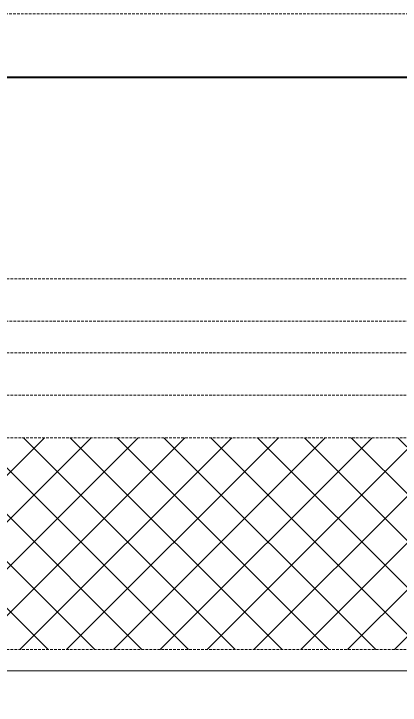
# Model space of a CAD drawing. Extents: x -1457 to 23780, y -2071 to 4205.
# Drawn here: x 21399.6 to 21436, y 2799.8 to 2865 of the extents above; entities that cross this region are included whole.
import ezdxf

# ---------------------------------------------------------------- set-up
doc = ezdxf.new("R2010")
doc.units = 0
doc.header["$MEASUREMENT"] = 0
doc.linetypes.add('HIDDEN', pattern=[0.375, 0.25, -0.125])
doc.layers.add('M-TEFRIS2-015', color=129, linetype='Continuous', lineweight=9)

msp = doc.modelspace()

# ---------------------------------------------------------------- hatches: boundary and pattern name
at = {"layer": 'M-TEFRIS2-015', "linetype": 'HIDDEN', "lineweight": 0}
h = msp.add_hatch(dxfattribs=at)
h.set_pattern_fill('ANSI37', color=256, scale=25, style=0)
h.set_pattern_definition([(45, (17835, -4e-06), (-2.2097087, 2.2097087), []), (135, (17835, -4e-06), (-2.2097087, -2.2097087), [])])
h.paths.add_polyline_path([(21370, 2825), (21620, 2825), (21620, 2805), (21370, 2805)])

# ---------------------------------------------------------------- linework, layer by layer
msp.add_line((21815.5, 2803), (20189.5, 2802.999), dxfattribs=at)
for points in [[(18957.5, 1124.327), (18957.5, 1124.327), (18957.5, 2865), (22657.5, 2865), (22657.493, 2206.394)], [(18957.5, 1124.327), (18957.5, 1124.327), (18957.5, 2865), (22657.5, 2865), (22657.493, 2206.394)], [(21370, 2840), (21620, 2840)], [(21363.552, 2836), (21626.448, 2836)], [(21620, 2825), (21620, 2833), (21370, 2833), (21370, 2825)], [(21370, 2829), (21620, 2829)], [(21368, 2819.3), (21368, 2803), (21622, 2803), (21622, 2820.225)]]:
    msp.add_lwpolyline(points, dxfattribs=at)
for points in [[(22657.491, 285), (18957.5, 285), (18957.5, 2865), (22657.5, 2865)], [(21370, 2825), (21620, 2825), (21620, 2805), (21370, 2805)], [(21370, 2825), (21620, 2825), (21620, 2805), (21370, 2805)]]:
    msp.add_lwpolyline(points, close=True, dxfattribs=at)
at = {"layer": 'M-TEFRIS2-015', "linetype": 'HIDDEN', "lineweight": 0, "const_width": 0.2}
for points in [[(18963.5, 1124.327), (18963.5, 2859), (22651.5, 2859), (22651.5, 2206.394)], [(18963.5, 1124.327), (18963.5, 2859), (22651.5, 2859), (22651.5, 2206.394)], [(20467.5, 291), (18963.5, 291), (18963.5, 2859), (22651.5, 2859), (22651.5, 291), (21824.7, 291)]]:
    msp.add_lwpolyline(points, dxfattribs=at)

doc.saveas('drawing.dxf')
